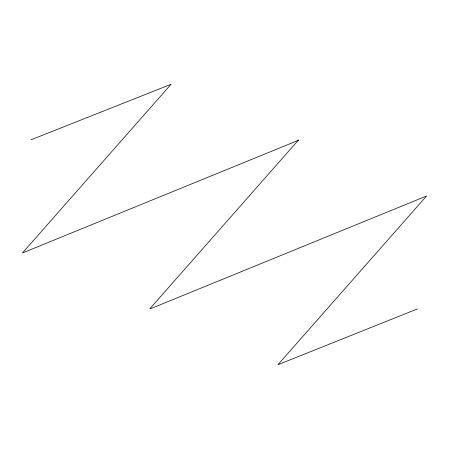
<?xml version="1.0" encoding="UTF-8"?>
<svg xmlns="http://www.w3.org/2000/svg" width="449" height="449" viewBox="0 0 449 449"><rect width="100%" height="100%" fill="white"/><g stroke="black" fill="none" stroke-linecap="round" stroke-linejoin="round"><path stroke-width="0.67" d="M149.882 308.727L298.523 140.015M298.821 140.144L22.45 252.978L171.091 84.266L30.947 139.824M150.179 308.856L426.55 196.022L277.909 364.734L417.458 308.912"/></g></svg>
